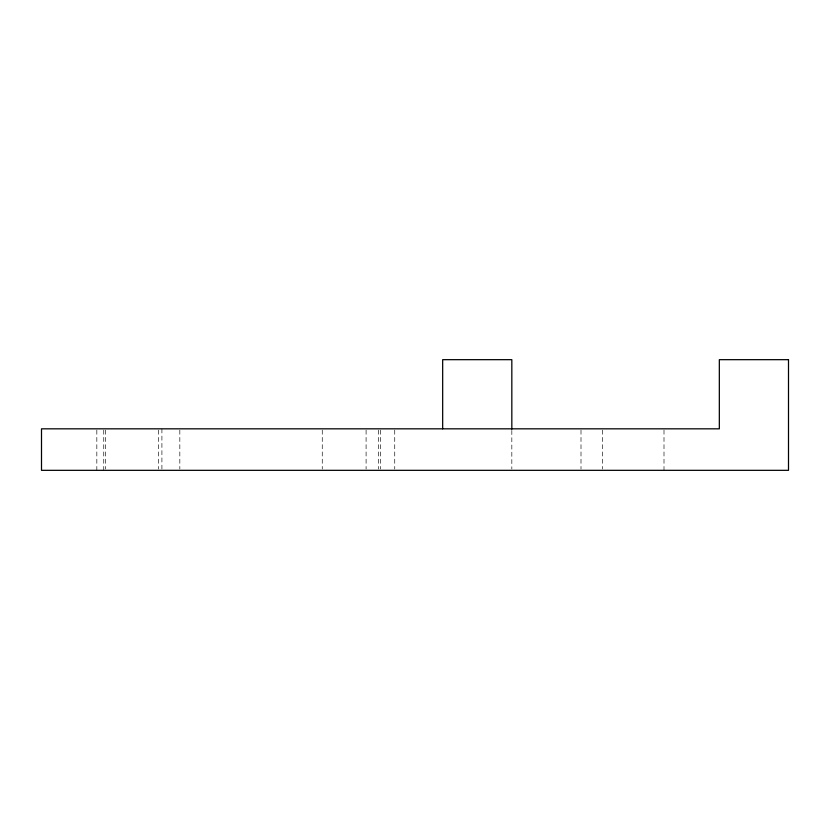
<?xml version="1.0" encoding="UTF-8"?>
<svg xmlns="http://www.w3.org/2000/svg" width="830" height="830" viewBox="0 0 830 830"><rect width="100%" height="100%" fill="white"/><g stroke="black" fill="none" stroke-linecap="round" stroke-linejoin="round"><path stroke-width="0.62" stroke-dasharray="4.15 3.11" d="M664 430.127L664 470.33M602.487 430.127L602.487 469.033M581 430.127L581 469.033M511.83 430.438L511.83 469.043M394.738 430.127L394.738 469.033M380.42 430.127L380.42 469.033M378.532 430.127L378.532 469.033M366.092 430.127L366.092 469.033M322.258 430.127L322.258 469.033M179.83 430.127L179.83 469.033M161.912 428.83L161.912 469.033M158.354 430.127L158.354 469.033M105.638 430.127L105.638 469.033M103.75 430.127L103.75 470.33M96.83 430.127L96.83 470.33"/><path stroke-width="1.25" d="M511.83 429.151L511.83 359.67L442.67 359.67L442.67 428.83M788.5 359.67L719.33 359.67L719.33 428.83L41.5 428.83L41.5 470.33L788.5 470.33L788.5 359.67"/></g></svg>
